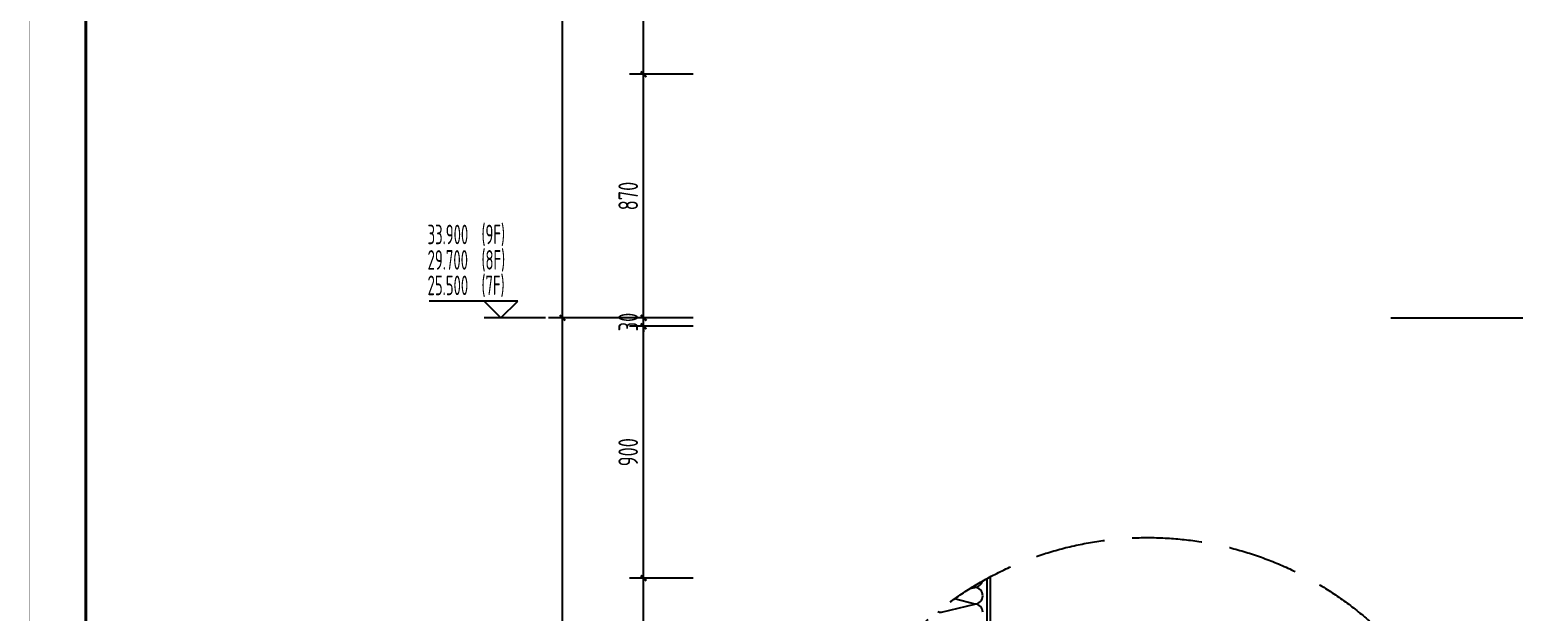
# Model space of a CAD drawing. Extents: x 198753 to 882193, y -399300 to 132460.
# Drawn here: x 342835 to 348139, y -186298 to -184216 of the extents above; entities that cross this region are included whole.
import ezdxf

# ---------------------------------------------------------------- set-up
doc = ezdxf.new("R2010")
doc.units = 0
doc.header["$LTSCALE"] = 1000
doc.header["$MEASUREMENT"] = 0
doc.linetypes.add('DASH', pattern=[0.35, 0.25, -0.1])
doc.linetypes.add('DOTE', pattern=[2.42, 2, -0.2, 0.02, -0.2])
for name, color, linetype in [('01-标注_尺寸', 124, 'Continuous'), ('01-标注_标高', 200, 'Continuous'), ('02-TEXT_标注', 130, 'Continuous'), ('A-D-金属剖线', 200, 'Continuous'), ('A-SUR_保温', 222, 'Continuous'), ('A_AXIS-轴线', 36, 'DOTE'), ('D_铝板', 181, 'Continuous')]:
    doc.layers.add(name, color=color, linetype=linetype)
doc.styles.add('_TCH_DIM', font='ROS1', dxfattribs={"width": 0.8, "bigfont": 'JD'})
doc.styles.add('_TCH_DIM_T3', font='ROS1', dxfattribs={"width": 0.8, "bigfont": 'JD'})
doc.dimstyles.new('_TCH_ARCH&&20', dxfattribs={"dimtxt": 70, "dimasz": 20, "dimexe": 50, "dimexo": 60, "dimgap": 20, "dimtad": 1, "dimdec": 0, "dimzin": 0, "dimdsep": 46, "dimtxsty": '_TCH_DIM_T3', "dimblk": 'ARCHTICK', "dimcen": 0.09, "dimclrt": 4, "dimazin": 2, "dimtfac": 1, "dimtdec": 0, "dimtix": 1, "dimtmove": 2, "dimatfit": 3, "dimfxl": 0, "dimtolj": 1, "dimtzin": 0, "dimarcsym": 0})

# ---------------------------------------------------------------- blocks, each defined once
blk = doc.blocks.new('图框-A1+3-4')
for points, const_width in [([(0, 0), (1471, 0), (1471, 594), (0, 594)], 0.05), ([(1396, 584), (25, 584), (25, 10), (1396, 10)], 0.5)]:
    blk.add_lwpolyline(points, close=True, dxfattribs=dict(const_width=const_width))
blk = doc.blocks.new('halksjdhasjkld')
at = {"layer": 'A-D-金属剖线'}
for p, q in [((62337.6, 20996.9), (62337.6, 21647.4)), ((62347.6, 21652.8), (62347.6, 20996.9))]:
    blk.add_line(p, q, dxfattribs=at)
at = {"layer": 'A-SUR_保温'}
for p, q in [((62275.4, 21611.1), (62292.9, 21615.4)), ((62292.9, 21615.4), (62285.5, 21617.3)), ((62174, 21526.5), (62292.9, 21556.1)), ((62292.9, 21556.1), (62220.1, 21574.3))]:
    blk.add_line(p, q, dxfattribs=at)
at = {"layer": 'A-SUR_保温', "linetype": 'DASH'}
blk.add_circle((62911.3, 20593.4), 1200, dxfattribs=at)
at = {"layer": 'A-SUR_保温'}
for centre, start_param, end_param in [((62292.9, 21645.1), 3.141593, 4.468459), ((62292.9, 21585.8), -1.570796, 0), ((62292.9, 21585.8), 3.141593, 4.712389), ((62292.9, 21526.5), -1.570796, 0), ((62174, 21556.1), 2.663018, 3.141593)]:
    blk.add_ellipse(centre, major_axis=(0, 29.6), ratio=0.962182, start_param=start_param, end_param=end_param, dxfattribs=at)
at = {"layer": 'Defpoints', "color": 0}
for p in [(62333.3, 21645.1), (62333.3, 21585.8)]:
    blk.add_point(p, dxfattribs=at)
blk = doc.blocks.new('_ArchTick')
at = {"color": 0, "linetype": 'ByBlock', "const_width": 0.4}
blk.add_lwpolyline([(-0.5, -0.5), (0.5, 0.5)], dxfattribs=at)
blk = doc.blocks.new('*D1800')
at = {"layer": '01-标注_尺寸', "color": 0, "lineweight": -2, "transparency": 16777216}
for p, q in [((345205.9, -186175.8), (344978.3, -186175.8)), ((345028.3, -187645.4), (345028.3, -186175.8)), ((345205.9, -187645.4), (344978.3, -187645.4))]:
    blk.add_line(p, q, dxfattribs=at)
at = {"layer": 'Defpoints', "color": 0, "transparency": 16777216}
for p in [(345028.3, -186175.8), (345265.9, -186175.8), (345265.9, -187645.4)]:
    blk.add_point(p, dxfattribs=at)
at = {"layer": '01-标注_尺寸', "color": 0, "lineweight": -2, "transparency": 16777216, "xscale": 20, "yscale": 20, "zscale": 20}
for p, rotation in [((345028.3, -186175.8), 90), ((345028.3, -187645.4), 270)]:
    blk.add_blockref('_ArchTick', p, dxfattribs=dict(at, rotation=rotation))
at = {"layer": '01-标注_尺寸', "color": 4, "transparency": 16777216, "insert": (344973.3, -186910.6), "char_height": 70, "attachment_point": 5, "rotation": 90, "style": '_TCH_DIM_T3'}
blk.add_mtext('\\A1;2400', dxfattribs=at)
blk = doc.blocks.new('*D1801')
at = {"layer": '01-标注_尺寸', "color": 0, "lineweight": -2, "transparency": 16777216}
for p, q in [((345205.9, -185275.8), (344978.3, -185275.8)), ((345028.3, -186175.8), (345028.3, -185275.8)), ((345205.9, -186175.8), (344978.3, -186175.8))]:
    blk.add_line(p, q, dxfattribs=at)
at = {"layer": 'Defpoints', "color": 0, "transparency": 16777216}
for p in [(345028.3, -185275.8), (345265.9, -185275.8), (345265.9, -186175.8)]:
    blk.add_point(p, dxfattribs=at)
at = {"layer": '01-标注_尺寸', "color": 0, "lineweight": -2, "transparency": 16777216, "xscale": 20, "yscale": 20, "zscale": 20}
for p, rotation in [((345028.3, -185275.8), 90), ((345028.3, -186175.8), 270)]:
    blk.add_blockref('_ArchTick', p, dxfattribs=dict(at, rotation=rotation))
at = {"layer": '01-标注_尺寸', "color": 4, "transparency": 16777216, "insert": (344973.3, -185725.8), "char_height": 70, "attachment_point": 5, "rotation": 90, "style": '_TCH_DIM_T3'}
blk.add_mtext('\\A1;900', dxfattribs=at)
blk = doc.blocks.new('*D1802')
at = {"layer": '01-标注_尺寸', "color": 0, "lineweight": -2, "transparency": 16777216}
for p, q in [((345028.3, -185245.8), (345028.3, -185225.8)), ((345205.9, -185245.8), (344978.3, -185245.8)), ((345205.9, -185275.8), (344978.3, -185275.8)), ((345028.3, -185275.8), (345028.3, -185245.8)), ((345028.3, -185275.8), (345028.3, -185295.8))]:
    blk.add_line(p, q, dxfattribs=at)
at = {"layer": 'Defpoints', "color": 0, "transparency": 16777216}
for p in [(345028.3, -185245.8), (345265.9, -185245.8), (345265.9, -185275.8)]:
    blk.add_point(p, dxfattribs=at)
at = {"layer": '01-标注_尺寸', "color": 0, "lineweight": -2, "transparency": 16777216, "xscale": 20, "yscale": 20, "zscale": 20}
for p, rotation in [((345028.3, -185245.8), 270), ((345028.3, -185275.8), 90)]:
    blk.add_blockref('_ArchTick', p, dxfattribs=dict(at, rotation=rotation))
at = {"layer": '01-标注_尺寸', "color": 4, "transparency": 16777216, "insert": (344973.3, -185260.8), "char_height": 70, "attachment_point": 5, "rotation": 90, "style": '_TCH_DIM_T3'}
blk.add_mtext('\\A1;30', dxfattribs=at)
blk = doc.blocks.new('*D1803')
at = {"layer": '01-标注_尺寸', "color": 0, "lineweight": -2, "transparency": 16777216}
for p, q in [((345205.9, -184375.3), (344978.3, -184375.3)), ((345028.3, -185245.8), (345028.3, -184375.3)), ((345205.9, -185245.8), (344978.3, -185245.8))]:
    blk.add_line(p, q, dxfattribs=at)
at = {"layer": 'Defpoints', "color": 0, "transparency": 16777216}
for p in [(345028.3, -184375.3), (345265.9, -184375.3), (345265.9, -185245.8)]:
    blk.add_point(p, dxfattribs=at)
at = {"layer": '01-标注_尺寸', "color": 0, "lineweight": -2, "transparency": 16777216, "xscale": 20, "yscale": 20, "zscale": 20}
for p, rotation in [((345028.3, -184375.3), 90), ((345028.3, -185245.8), 270)]:
    blk.add_blockref('_ArchTick', p, dxfattribs=dict(at, rotation=rotation))
at = {"layer": '01-标注_尺寸', "color": 4, "transparency": 16777216, "insert": (344973.3, -184810.5), "char_height": 70, "attachment_point": 5, "rotation": 90, "style": '_TCH_DIM_T3'}
blk.add_mtext('\\A1;870', dxfattribs=at)
blk = doc.blocks.new('*D1804')
at = {"layer": '01-标注_尺寸', "color": 0, "lineweight": -2, "transparency": 16777216}
for p, q in [((345205.9, -183291.7), (344978.3, -183291.7)), ((345028.3, -184375.3), (345028.3, -183291.7)), ((345205.9, -184375.3), (344978.3, -184375.3))]:
    blk.add_line(p, q, dxfattribs=at)
at = {"layer": 'Defpoints', "color": 0, "transparency": 16777216}
for p in [(345028.3, -183291.7), (345265.9, -183291.7), (345265.9, -184375.3)]:
    blk.add_point(p, dxfattribs=at)
at = {"layer": '01-标注_尺寸', "color": 0, "lineweight": -2, "transparency": 16777216, "xscale": 20, "yscale": 20, "zscale": 20}
for p, rotation in [((345028.3, -183291.7), 90), ((345028.3, -184375.3), 270)]:
    blk.add_blockref('_ArchTick', p, dxfattribs=dict(at, rotation=rotation))
at = {"layer": '01-标注_尺寸', "color": 4, "transparency": 16777216, "insert": (344973.3, -183833.5), "char_height": 70, "attachment_point": 5, "rotation": 90, "style": '_TCH_DIM_T3'}
blk.add_mtext('\\A1;2400', dxfattribs=at)
blk = doc.blocks.new('*D1820')
at = {"layer": '01-标注_尺寸', "color": 0, "lineweight": -2, "transparency": 16777216}
for p, q in [((345205.9, -185245.8), (344688.3, -185245.8)), ((344738.3, -188515.4), (344738.3, -185245.8)), ((345205.9, -188515.4), (344688.3, -188515.4))]:
    blk.add_line(p, q, dxfattribs=at)
at = {"layer": 'Defpoints', "color": 0, "transparency": 16777216}
for p in [(344738.3, -185245.8), (345265.9, -185245.8), (345265.9, -188515.4)]:
    blk.add_point(p, dxfattribs=at)
at = {"layer": '01-标注_尺寸', "color": 0, "lineweight": -2, "transparency": 16777216, "xscale": 20, "yscale": 20, "zscale": 20}
for p, rotation in [((344738.3, -185245.8), 90), ((344738.3, -188515.4), 270)]:
    blk.add_blockref('_ArchTick', p, dxfattribs=dict(at, rotation=rotation))
at = {"layer": '01-标注_尺寸', "color": 4, "transparency": 16777216, "insert": (344683.3, -186880.6), "char_height": 70, "attachment_point": 5, "rotation": 90, "style": '_TCH_DIM_T3'}
blk.add_mtext('\\A1;4200', dxfattribs=at)
blk = doc.blocks.new('*D1821')
at = {"layer": '01-标注_尺寸', "color": 0, "lineweight": -2, "transparency": 16777216}
for p, q in [((345205.9, -182361.7), (344688.3, -182361.7)), ((344738.3, -185245.8), (344738.3, -182361.7)), ((345205.9, -185245.8), (344688.3, -185245.8))]:
    blk.add_line(p, q, dxfattribs=at)
at = {"layer": 'Defpoints', "color": 0, "transparency": 16777216}
for p in [(344738.3, -182361.7), (345265.9, -182361.7), (345265.9, -185245.8)]:
    blk.add_point(p, dxfattribs=at)
at = {"layer": '01-标注_尺寸', "color": 0, "lineweight": -2, "transparency": 16777216, "xscale": 20, "yscale": 20, "zscale": 20}
for p, rotation in [((344738.3, -182361.7), 90), ((344738.3, -185245.8), 270)]:
    blk.add_blockref('_ArchTick', p, dxfattribs=dict(at, rotation=rotation))
at = {"layer": '01-标注_尺寸', "color": 4, "transparency": 16777216, "insert": (344683.3, -183803.7), "char_height": 70, "attachment_point": 5, "rotation": 90, "style": '_TCH_DIM_T3'}
blk.add_mtext('\\A1;4200', dxfattribs=at)

msp = doc.modelspace()

# ---------------------------------------------------------------- linework, layer by layer
at = {"layer": '01-标注_标高'}
for p, q in [((344578.3, -185185.8), (344262.4, -185185.8)), ((344518.3, -185245.8), (344458.3, -185185.8)), ((344518.3, -185245.8), (344578.3, -185185.8)), ((344678.3, -185245.8), (344458.3, -185245.8))]:
    msp.add_line(p, q, dxfattribs=at)
at = {"layer": 'A_AXIS-轴线', "ltscale": 0.4}
msp.add_line((347698.2, -185245.8), (353220.5, -185245.8), dxfattribs=at)

# ---------------------------------------------------------------- block references
at = {"xscale": 20, "yscale": 20, "zscale": 20, "rotation": 270}
msp.add_blockref('图框-A1+3-4', (342835.2, -177853.4), dxfattribs=at)
at = {"layer": 'D_铝板'}
msp.add_blockref('halksjdhasjkld', (283918.6, -207824.4), dxfattribs=at)

# ---------------------------------------------------------------- texts
at = {"layer": '02-TEXT_标注', "style": '_TCH_DIM', "width": 0.64}
for s, p in [('33.900', (344256.4, -184982.8)), ('(9F)', (344449, -184982.8)), ('29.700', (344256.4, -185073.8)), ('(8F)', (344449, -185073.8)), ('25.500', (344256.4, -185164.8)), ('(7F)', (344449, -185164.8))]:
    msp.add_text(s, height=70, dxfattribs=at).set_placement(p)

# ---------------------------------------------------------------- dimensions: what is measured, and where the dimension line sits
at = {"layer": '01-标注_尺寸'}
for p1, p2, distance, text, picture, middle in [((345265.9, -185245.8), (345265.9, -182361.7), 527.6, '4200', '*D1821', (344683.3, -183803.7)), ((345265.9, -184375.3), (345265.9, -183291.7), 237.6, '2400', '*D1804', (344973.3, -183833.5)), ((345265.9, -188515.4), (345265.9, -185245.8), 527.6, '4200', '*D1820', (344683.3, -186880.6)), ((345265.9, -187645.4), (345265.9, -186175.8), 237.6, '2400', '*D1800', (344973.3, -186910.6))]:
    dim = msp.add_aligned_dim(p1=p1, p2=p2, distance=distance, text=text, dimstyle='_TCH_ARCH&&20', dxfattribs=at)
    dim.commit()
    dim.dimension.update_dxf_attribs({"geometry": picture, "text_midpoint": middle})
for p1, p2, distance, picture, middle in [((345265.899, -185245.7592), (345265.899, -184375.3069), 237.638, '*D1803', (344973.261, -184810.533)), ((345265.9, -185275.8), (345265.9, -185245.8), 237.6, '*D1802', (344973.3, -185260.8)), ((345265.9, -186175.8), (345265.9, -185275.8), 237.6, '*D1801', (344973.3, -185725.8))]:
    dim = msp.add_aligned_dim(p1=p1, p2=p2, distance=distance, dimstyle='_TCH_ARCH&&20', dxfattribs=at)
    dim.commit()
    dim.dimension.update_dxf_attribs({"geometry": picture, "text_midpoint": middle})

doc.saveas('drawing.dxf')
